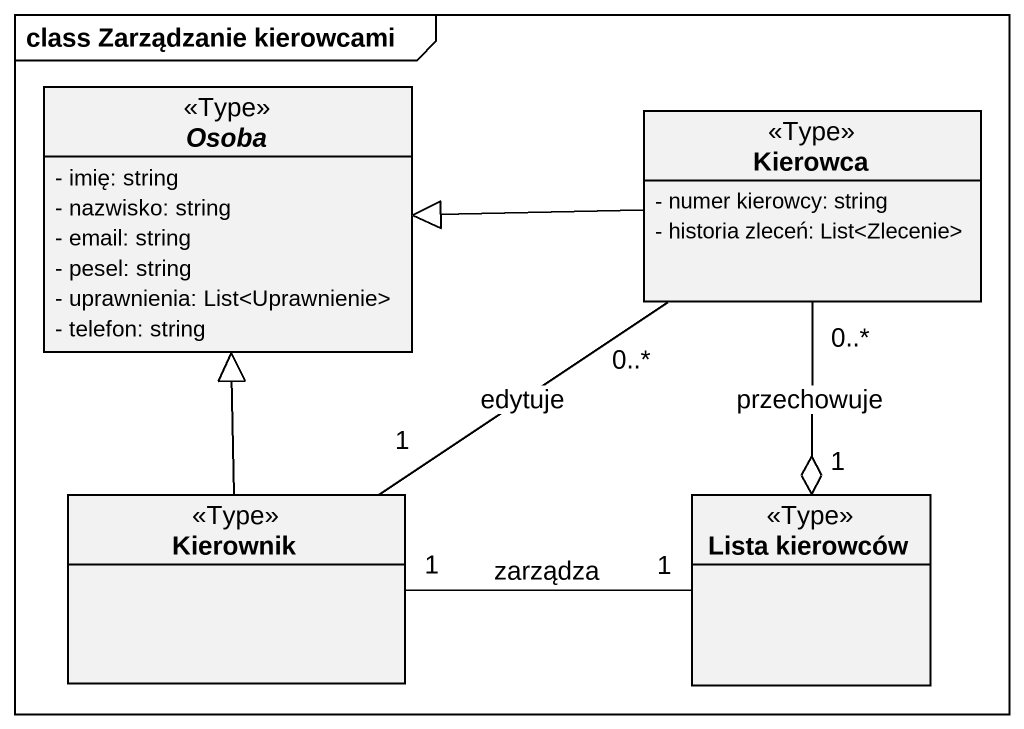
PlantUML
@startuml
mainframe class Zarządzanie kierowcami
hide circle
hide empty members
skinparam classAttributeIconSize 0
abstract class Osoba <<Type>> {
  - imię: string
  - nazwisko: string
  - email: string
  - pesel: string
  - uprawnienia: List<Uprawnienie>
  - telefon: string
}
class Kierowca <<Type>> {
  - numer kierowcy: string
  - historia zleceń: List<Zlecenie>
}
class Kierownik <<Type>>
class "Lista kierowców" as Lista_kierowców <<Type>>
Kierowca -left-|> Osoba
Kierowca "0..*" --o "1" Lista_kierowców : przechowuje
Kierownik -up-|> Osoba
Kierownik "1" -up- "0..*" Kierowca : edytuje
Kierownik "1" -right- "1" Lista_kierowców : zarządza
@enduml
